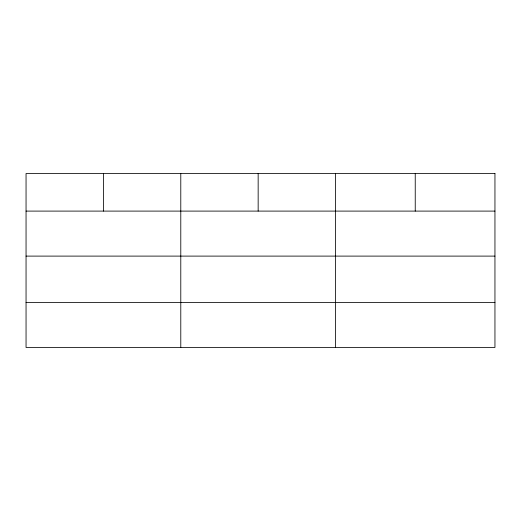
<?xml version="1.0" encoding="UTF-8"?>
<svg xmlns="http://www.w3.org/2000/svg" width="521" height="521" viewBox="0 0 521 521"><rect width="100%" height="100%" fill="white"/><g stroke="black" fill="none" stroke-linecap="round" stroke-linejoin="round"><path stroke-width="0.78" d="M26.05 211.096L494.95 211.096M26.05 256.104L494.95 256.104M26.05 302.473L494.95 302.473M415.237 173.526L415.237 211.096M335.524 173.526L335.524 347.474M258.155 173.526L258.155 211.096M180.787 173.526L180.787 347.474M103.419 173.526L103.419 211.096M494.95 173.526L26.05 173.526L26.05 347.474L494.95 347.474L494.95 173.526"/></g></svg>
